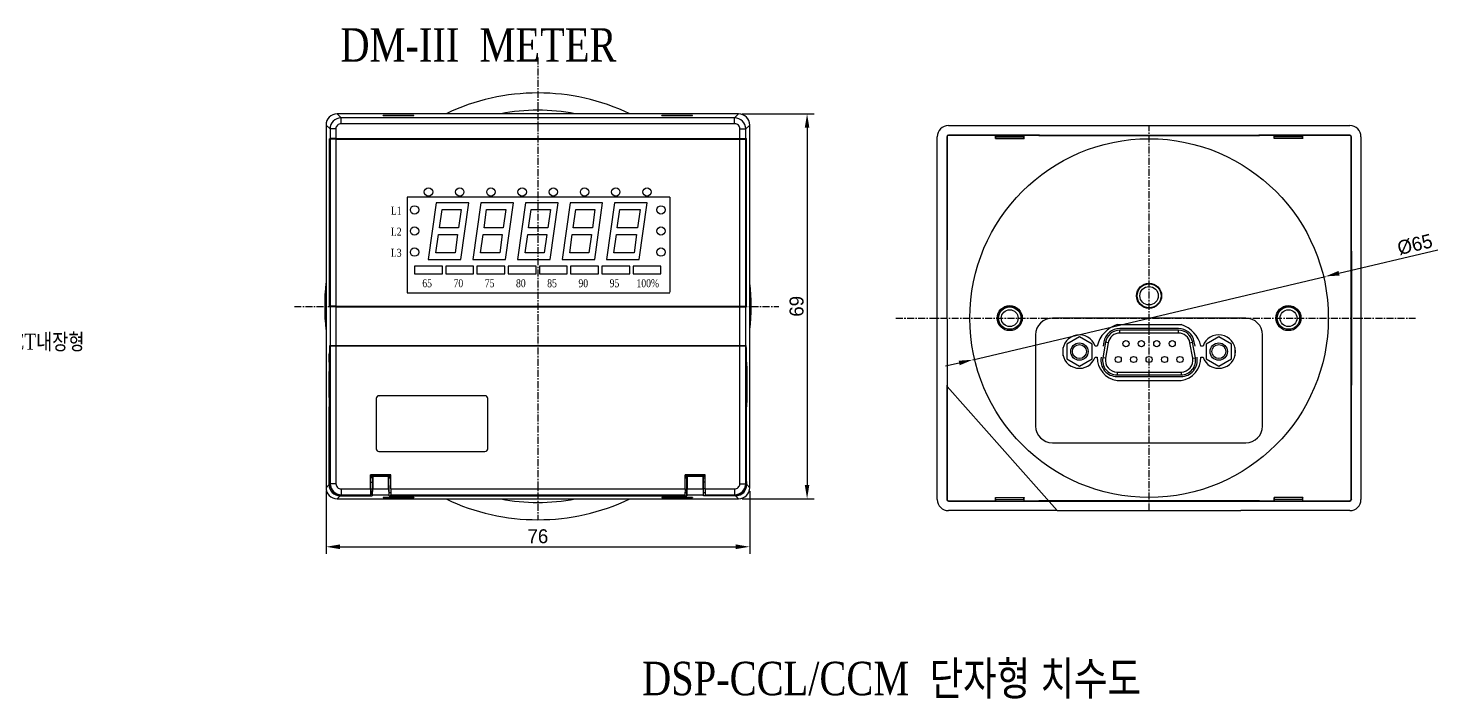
# Model space of a CAD drawing. Header units: millimetres. Extents: x 58 to 898, y 43 to 722.
# Drawn here: x 483.7 to 736.5, y 194.8 to 315 of the extents above; entities that cross this region are included whole.
import ezdxf
from ezdxf.enums import TextEntityAlignment as Align

# ---------------------------------------------------------------- set-up
doc = ezdxf.new("R2010")
doc.units = ezdxf.units.MM
doc.linetypes.add('CENTER', pattern=[2, 1.25, -0.25, 0.25, -0.25])
doc.layers.add('02___PRT_ALL_AXES', color=7, linetype='Continuous')
doc.layers.add('40', color=4, linetype='Continuous')
doc.styles.add('SS', font='batang.ttc', dxfattribs={"width": 0.8})
doc.styles.get("Standard").update_dxf_attribs({"font": 'BareunDotumPro1.ttf'})
doc.dimstyles.new('ISO-25', dxfattribs={"dimtxt": 2.5, "dimasz": 2.5, "dimexe": 1.25, "dimexo": 0.625, "dimtad": 1, "dimtxsty": 'Standard', "dimcen": 2.5, "dimadec": 0, "dimazin": 0, "dimtfac": 1, "dimtmove": 0, "dimatfit": 3, "dimfxl": 0, "dimarcsym": 0})

# ---------------------------------------------------------------- blocks, each defined once
blk = doc.blocks.new('*D159')
at = {"color": 0, "lineweight": -2}
for p, q in [((718.82, 271.08), (736.55, 275.27)), ((653.13, 255.57), (716.39, 270.51)), ((650.69, 254.99), (648.26, 254.42))]:
    blk.add_line(p, q, dxfattribs=at)
at = {"color": 0}
for points in [[(718.73, 271.49), (718.92, 270.67), (716.39, 270.51)], [(650.79, 254.59), (650.6, 255.4), (653.13, 255.57)]]:
    blk.add_solid(points, dxfattribs=at)
at = {"layer": 'Defpoints', "color": 0}
for p in [(716.39, 270.51), (653.13, 255.57)]:
    blk.add_point(p, dxfattribs=at)
at = {"color": 0, "insert": (732.44, 276.22), "char_height": 2.5, "attachment_point": 5, "rotation": 13.2846}
blk.add_mtext('%%c65', dxfattribs=at)
blk = doc.blocks.new('*D163')
at = {"color": 0, "lineweight": -2}
for p, q in [((537.12, 232.02), (537.12, 220.8)), ((613.12, 232.02), (613.12, 220.8)), ((539.62, 222.05), (610.62, 222.05))]:
    blk.add_line(p, q, dxfattribs=at)
at = {"color": 0}
for points in [[(539.62, 222.47), (539.62, 221.63), (537.12, 222.05)], [(610.62, 221.63), (610.62, 222.47), (613.12, 222.05)]]:
    blk.add_solid(points, dxfattribs=at)
at = {"layer": 'Defpoints', "color": 0}
for p in [(537.12, 232.64), (613.12, 232.64), (613.12, 222.05)]:
    blk.add_point(p, dxfattribs=at)
at = {"color": 0, "insert": (575.12, 223.92), "char_height": 2.5, "attachment_point": 5}
blk.add_mtext('76', dxfattribs=at)
blk = doc.blocks.new('*D164')
at = {"color": 0, "lineweight": -2}
for p, q in [((611.75, 299.65), (624.66, 299.65)), ((623.41, 297.15), (623.41, 233.15)), ((611.75, 230.65), (624.66, 230.65))]:
    blk.add_line(p, q, dxfattribs=at)
at = {"color": 0}
for points in [[(623.82, 297.15), (622.99, 297.15), (623.41, 299.65)], [(622.99, 233.15), (623.82, 233.15), (623.41, 230.65)]]:
    blk.add_solid(points, dxfattribs=at)
at = {"layer": 'Defpoints', "color": 0}
for p in [(611.13, 299.65), (611.13, 230.65), (623.41, 230.65)]:
    blk.add_point(p, dxfattribs=at)
at = {"color": 0, "insert": (621.53, 265.15), "char_height": 2.5, "attachment_point": 5, "rotation": 90}
blk.add_mtext('69', dxfattribs=at)

msp = doc.modelspace()

# ---------------------------------------------------------------- linework, layer by layer
at = {"color": 1, "linetype": 'CENTER'}
for p, q in [((575.123, 309.755), (575.123, 226.896)), ((684.757, 228.537), (684.757, 297.537)), ((531.437, 265.146), (618.334, 265.146)), ((639.347, 263.037), (732.547, 263.037))]:
    msp.add_line(p, q, dxfattribs=at)
at = {"color": 7, "linetype": 'Continuous'}
for p, q in [((539.828, 298.939), (539.12, 299.646)), ((611.126, 299.646), (539.12, 299.646)), ((539.828, 297.886), (539.828, 298.939)), ((610.418, 298.939), (539.828, 298.939)), ((547.373, 299.374), (547.373, 299.439)), ((547.373, 299.439), (552.873, 299.439)), ((547.373, 299.374), (552.873, 299.374)), ((552.873, 299.374), (552.873, 299.439)), ((597.373, 299.374), (597.373, 299.439)), ((597.373, 299.439), (602.873, 299.439)), ((597.373, 299.374), (602.873, 299.374)), ((602.873, 299.374), (602.873, 299.439)), ((610.418, 298.939), (611.126, 299.646)), ((610.418, 297.886), (610.418, 298.939)), ((537.123, 297.649), (537.123, 232.643)), ((537.83, 296.941), (537.123, 297.649)), ((537.83, 296.941), (537.83, 295.214)), ((538.883, 296.941), (537.83, 296.941)), ((538.883, 296.941), (538.883, 295.222)), ((610.418, 297.886), (539.828, 297.886)), ((611.363, 295.222), (611.363, 296.941)), ((611.363, 296.941), (612.415, 296.941)), ((612.415, 296.941), (613.123, 297.649)), ((612.415, 295.214), (612.415, 296.941)), ((613.123, 232.643), (613.123, 297.649)), ((648.755, 297.537), (668.292, 297.537)), ((701.223, 297.537), (720.76, 297.537)), ((537.83, 295.214), (537.726, 295.196)), ((537.726, 265.096), (537.726, 295.196)), ((537.726, 295.196), (548.283, 295.196)), ((537.726, 295.146), (537.83, 295.129)), ((537.726, 295.146), (548.373, 295.146)), ((538.883, 295.222), (537.83, 295.214)), ((537.83, 295.129), (537.83, 265.164)), ((538.883, 295.12), (537.83, 295.129)), ((538.883, 295.222), (611.363, 295.222)), ((538.883, 295.12), (538.883, 265.172)), ((538.883, 295.12), (611.363, 295.12)), ((548.283, 295.196), (548.298, 295.204)), ((548.283, 295.196), (548.283, 295.146)), ((548.298, 295.204), (551.948, 295.204)), ((548.373, 295.196), (548.373, 295.146)), ((548.387, 295.196), (548.387, 295.139)), ((548.387, 295.139), (551.859, 295.139)), ((551.859, 295.139), (551.859, 295.196)), ((551.873, 295.146), (551.873, 295.196)), ((551.873, 295.146), (573.373, 295.146)), ((551.963, 295.196), (551.948, 295.204)), ((551.963, 295.196), (551.963, 295.146)), ((551.963, 295.196), (573.283, 295.196)), ((573.283, 295.196), (573.298, 295.204)), ((573.283, 295.196), (573.283, 295.146)), ((573.298, 295.204), (576.948, 295.204)), ((573.373, 295.196), (573.373, 295.146)), ((573.387, 295.196), (573.387, 295.139)), ((573.387, 295.139), (576.859, 295.139)), ((576.859, 295.139), (576.859, 295.204)), ((576.873, 295.146), (576.873, 295.196)), ((576.873, 295.146), (598.373, 295.146)), ((576.963, 295.196), (576.948, 295.204)), ((576.963, 295.196), (576.963, 295.146)), ((576.963, 295.196), (598.283, 295.196)), ((598.283, 295.196), (598.298, 295.204)), ((598.283, 295.196), (598.283, 295.146)), ((598.298, 295.204), (601.948, 295.204)), ((598.373, 295.196), (598.373, 295.146)), ((598.387, 295.196), (598.387, 295.139)), ((598.387, 295.139), (601.859, 295.139)), ((601.859, 295.139), (601.859, 295.204)), ((601.873, 295.146), (601.873, 295.196)), ((601.873, 295.146), (612.52, 295.146)), ((601.963, 295.196), (601.948, 295.204)), ((601.963, 295.196), (601.963, 295.146)), ((601.963, 295.196), (612.52, 295.196)), ((611.363, 295.222), (612.415, 295.214)), ((611.363, 295.12), (612.415, 295.129)), ((611.363, 265.172), (611.363, 295.12)), ((612.415, 295.214), (612.52, 295.196)), ((612.52, 295.146), (612.415, 295.129)), ((612.415, 265.164), (612.415, 295.129)), ((612.52, 265.096), (612.52, 295.196)), ((646.757, 267.211), (646.757, 295.54)), ((648.46, 295.535), (648.46, 275.038)), ((648.535, 295.46), (648.46, 295.535)), ((648.535, 295.535), (648.535, 275.275)), ((648.834, 295.76), (648.759, 295.835)), ((665.09, 295.835), (648.759, 295.835)), ((657.188, 295.76), (648.759, 295.76)), ((657.188, 295.2), (657.188, 295.76)), ((657.223, 295.655), (657.188, 295.76)), ((657.223, 295.375), (657.188, 295.2)), ((657.188, 295.2), (662.327, 295.2)), ((657.223, 295.375), (657.223, 295.655)), ((662.292, 295.628), (657.223, 295.628)), ((657.24, 295.562), (657.223, 295.562)), ((657.223, 295.463), (657.24, 295.55)), ((657.24, 295.55), (657.24, 295.628)), ((657.24, 295.55), (662.275, 295.55)), ((662.275, 295.55), (662.275, 295.628)), ((662.292, 295.562), (662.275, 295.562)), ((662.292, 295.463), (662.275, 295.55)), ((662.292, 295.655), (662.327, 295.76)), ((662.292, 295.375), (662.292, 295.655)), ((662.292, 295.375), (662.327, 295.2)), ((662.327, 295.2), (662.327, 295.76)), ((664.957, 295.76), (662.327, 295.76)), ((720.756, 295.835), (704.424, 295.835)), ((707.188, 295.76), (704.558, 295.76)), ((707.188, 295.2), (707.188, 295.76)), ((707.223, 295.655), (707.188, 295.76)), ((707.223, 295.375), (707.188, 295.2)), ((712.327, 295.2), (707.188, 295.2)), ((707.223, 295.375), (707.223, 295.655)), ((712.292, 295.628), (707.223, 295.628)), ((707.24, 295.562), (707.223, 295.562)), ((707.223, 295.463), (707.24, 295.55)), ((707.24, 295.55), (707.24, 295.628)), ((712.275, 295.55), (707.24, 295.55)), ((712.275, 295.55), (712.275, 295.628)), ((712.292, 295.562), (712.275, 295.562)), ((712.292, 295.463), (712.275, 295.55)), ((712.292, 295.655), (712.327, 295.76)), ((712.292, 295.375), (712.292, 295.655)), ((712.292, 295.375), (712.327, 295.2)), ((720.756, 295.76), (712.327, 295.76)), ((712.327, 295.2), (712.327, 295.76)), ((720.681, 295.76), (720.756, 295.835)), ((720.98, 295.46), (721.055, 295.535)), ((720.98, 275.275), (720.98, 295.535)), ((721.055, 275.038), (721.055, 295.535)), ((722.757, 295.54), (722.757, 267.211)), ((551.669, 284.742), (551.669, 267.896)), ((598.776, 284.742), (551.669, 284.742)), ((598.776, 284.742), (598.776, 267.657)), ((551.669, 267.596), (598.776, 267.596)), ((537.726, 265.146), (537.83, 265.164)), ((537.726, 265.146), (543.623, 265.146)), ((537.83, 265.079), (537.726, 265.096)), ((537.726, 265.096), (543.547, 265.096)), ((538.883, 265.172), (537.83, 265.164)), ((537.83, 265.079), (537.83, 258.146)), ((538.883, 265.07), (537.83, 265.079)), ((538.883, 265.172), (611.363, 265.172)), ((538.883, 265.07), (538.883, 258.146)), ((538.883, 265.07), (611.363, 265.07)), ((543.547, 265.096), (543.547, 265.146)), ((543.547, 265.096), (543.562, 265.089)), ((543.562, 265.089), (546.684, 265.089)), ((543.623, 265.146), (543.624, 265.09)), ((543.637, 265.153), (543.637, 265.096)), ((543.637, 265.153), (546.609, 265.153)), ((546.609, 265.096), (546.609, 265.153)), ((546.623, 265.146), (546.622, 265.09)), ((546.623, 265.146), (573.623, 265.146)), ((546.699, 265.096), (546.684, 265.089)), ((546.699, 265.096), (546.699, 265.146)), ((546.699, 265.096), (573.547, 265.096)), ((573.547, 265.096), (573.547, 265.146)), ((573.547, 265.096), (573.562, 265.089)), ((573.562, 265.089), (576.684, 265.089)), ((573.624, 265.09), (573.623, 265.146)), ((573.637, 265.153), (573.637, 265.089)), ((573.637, 265.153), (576.609, 265.153)), ((576.609, 265.096), (576.609, 265.153)), ((576.623, 265.146), (576.622, 265.09)), ((576.623, 265.146), (603.623, 265.146)), ((576.699, 265.096), (576.684, 265.089)), ((576.699, 265.096), (576.699, 265.146)), ((576.699, 265.096), (603.547, 265.096)), ((603.547, 265.096), (603.547, 265.146)), ((603.547, 265.096), (603.562, 265.089)), ((603.562, 265.089), (606.684, 265.089)), ((603.624, 265.09), (603.623, 265.146)), ((603.637, 265.153), (606.609, 265.153)), ((603.637, 265.153), (603.637, 265.089)), ((606.609, 265.096), (606.609, 265.153)), ((606.622, 265.09), (606.623, 265.146)), ((606.623, 265.146), (612.52, 265.146)), ((606.699, 265.096), (606.684, 265.089)), ((606.699, 265.096), (606.699, 265.146)), ((606.699, 265.096), (612.52, 265.096)), ((611.363, 265.172), (612.415, 265.164)), ((611.363, 265.07), (612.415, 265.079)), ((611.363, 258.146), (611.363, 265.07)), ((612.52, 265.146), (612.415, 265.164)), ((612.415, 265.079), (612.52, 265.096)), ((612.415, 258.146), (612.415, 265.079)), ((702.107, 263.037), (667.407, 263.037)), ((690.014, 261.167), (679.501, 261.167)), ((690.014, 260.867), (679.501, 260.867)), ((679.501, 260.367), (679.501, 260.867)), ((690.014, 260.367), (690.014, 260.867)), ((537.788, 258.146), (612.457, 258.146)), ((537.805, 258.013), (537.851, 258.029)), ((537.851, 258.029), (538.904, 258.046)), ((537.851, 258.029), (537.851, 233.351)), ((538.904, 258.046), (538.904, 233.351)), ((538.904, 258.046), (611.342, 258.046)), ((539.476, 258.12), (539.476, 258.046)), ((539.776, 258.146), (539.776, 258.046)), ((610.47, 258.046), (610.47, 258.146)), ((610.77, 258.046), (610.77, 258.12)), ((611.342, 258.046), (612.394, 258.029)), ((611.342, 233.351), (611.342, 258.046)), ((612.44, 258.013), (612.394, 258.029)), ((612.394, 233.351), (612.394, 258.029)), ((646.757, 230.534), (646.757, 258.863)), ((664.407, 260.037), (664.407, 243.687)), ((672.257, 259.662), (669.984, 258.35)), ((669.984, 258.35), (669.984, 255.725)), ((674.531, 258.35), (672.257, 259.662)), ((674.531, 255.725), (674.531, 258.35)), ((676.941, 258.719), (676.447, 255.919)), ((676.645, 258.771), (676.516, 258.037)), ((677.433, 258.632), (676.939, 255.832)), ((677.433, 258.632), (676.941, 258.719)), ((690.014, 260.367), (679.501, 260.367)), ((692.082, 258.632), (692.574, 258.719)), ((692.576, 255.832), (692.082, 258.632)), ((693.068, 255.919), (692.574, 258.719)), ((692.999, 258.037), (692.87, 258.771)), ((697.257, 259.662), (694.984, 258.35)), ((694.984, 258.35), (694.984, 255.725)), ((699.531, 258.35), (697.257, 259.662)), ((699.531, 255.725), (699.531, 258.35)), ((705.107, 243.687), (705.107, 260.037)), ((722.757, 258.863), (722.757, 230.534)), ((537.705, 255.146), (537.705, 256.546)), ((537.705, 256.546), (537.728, 256.546)), ((537.728, 256.514), (537.728, 233.228)), ((612.518, 256.546), (612.541, 256.546)), ((612.518, 233.228), (612.518, 256.514)), ((612.541, 255.146), (612.541, 256.546)), ((669.984, 255.725), (672.257, 254.412)), ((672.257, 254.412), (674.531, 255.725)), ((676.163, 256.037), (676.152, 255.971)), ((676.939, 255.832), (676.447, 255.919)), ((692.576, 255.832), (693.068, 255.919)), ((694.984, 255.725), (697.257, 254.412)), ((697.257, 254.412), (699.531, 255.725)), ((679.007, 253.367), (690.507, 253.367)), ((679.007, 253.367), (679.007, 252.867)), ((679.007, 252.867), (690.507, 252.867)), ((690.507, 253.367), (690.507, 252.867)), ((648.46, 251.036), (648.46, 230.539)), ((648.535, 250.8), (648.535, 230.539)), ((679.007, 252.567), (690.507, 252.567)), ((720.98, 230.539), (720.98, 250.8)), ((721.055, 230.539), (721.055, 251.036)), ((546.118, 248.631), (546.123, 248.625)), ((546.118, 248.631), (546.118, 239.62)), ((546.123, 248.625), (546.123, 239.625)), ((546.618, 249.131), (546.623, 249.125)), ((565.628, 249.131), (546.618, 249.131)), ((565.623, 249.125), (546.623, 249.125)), ((565.628, 249.131), (565.623, 249.125)), ((566.128, 248.631), (566.123, 248.625)), ((566.123, 239.625), (566.123, 248.625)), ((566.128, 239.62), (566.128, 248.631)), ((537.705, 234.639), (537.705, 247.146)), ((612.541, 234.639), (612.541, 247.146)), ((667.407, 240.687), (702.107, 240.687)), ((546.118, 239.62), (546.123, 239.625)), ((546.618, 239.12), (546.623, 239.125)), ((546.618, 239.12), (565.628, 239.12)), ((546.623, 239.125), (565.623, 239.125)), ((565.628, 239.12), (565.623, 239.125)), ((566.128, 239.62), (566.123, 239.625)), ((537.67, 233.19), (537.123, 232.643)), ((537.67, 233.19), (537.685, 234.397)), ((537.685, 234.397), (537.705, 234.639)), ((537.728, 234.397), (537.685, 234.397)), ((537.705, 234.639), (537.728, 234.639)), ((537.851, 233.351), (537.728, 233.228)), ((538.904, 233.351), (537.851, 233.351)), ((545.123, 232.406), (545.123, 234.933)), ((548.723, 234.933), (545.123, 234.933)), ((545.123, 234.779), (545.463, 234.779)), ((545.44, 234.733), (545.123, 234.733)), ((545.123, 234.639), (545.44, 234.639)), ((545.434, 234.397), (545.123, 234.397)), ((545.123, 233.633), (545.468, 233.633)), ((545.431, 233.633), (545.434, 234.397)), ((545.434, 234.397), (545.44, 234.639)), ((545.44, 234.733), (545.463, 234.779)), ((545.44, 234.639), (545.44, 234.733)), ((545.468, 234.933), (545.468, 234.687)), ((545.468, 234.687), (545.5, 234.656)), ((548.377, 234.687), (545.468, 234.687)), ((545.5, 234.656), (545.5, 232.406)), ((548.346, 234.656), (545.5, 234.656)), ((548.377, 234.687), (548.346, 234.656)), ((548.346, 232.406), (548.346, 234.656)), ((548.377, 234.687), (548.377, 234.933)), ((548.405, 234.733), (548.382, 234.779)), ((548.382, 234.779), (548.723, 234.779)), ((548.405, 234.733), (548.405, 234.639)), ((548.723, 234.733), (548.405, 234.733)), ((548.412, 234.397), (548.405, 234.639)), ((548.405, 234.639), (548.723, 234.639)), ((548.423, 231.786), (548.412, 234.397)), ((548.412, 234.397), (548.723, 234.397)), ((548.723, 232.406), (548.723, 234.933)), ((605.123, 234.933), (601.523, 234.933)), ((601.523, 232.406), (601.523, 234.933)), ((601.523, 234.779), (601.863, 234.779)), ((601.84, 234.733), (601.523, 234.733)), ((601.523, 234.639), (601.84, 234.639)), ((601.523, 234.397), (601.834, 234.397)), ((601.823, 231.786), (601.834, 234.397)), ((601.834, 234.397), (601.84, 234.639)), ((601.84, 234.733), (601.863, 234.779)), ((601.84, 234.639), (601.84, 234.733)), ((601.868, 234.933), (601.868, 234.687)), ((604.777, 234.687), (601.868, 234.687)), ((601.868, 234.687), (601.9, 234.656)), ((604.746, 234.656), (601.9, 234.656)), ((601.9, 234.656), (601.9, 232.406)), ((604.777, 234.687), (604.746, 234.656)), ((604.746, 232.406), (604.746, 234.656)), ((604.777, 234.687), (604.777, 234.933)), ((605.123, 233.633), (604.777, 233.633)), ((604.782, 234.779), (605.123, 234.779)), ((604.805, 234.733), (604.782, 234.779)), ((605.123, 234.733), (604.805, 234.733)), ((604.805, 234.733), (604.805, 234.639)), ((605.123, 234.639), (604.805, 234.639)), ((604.812, 234.397), (604.805, 234.639)), ((604.812, 234.397), (605.123, 234.397)), ((604.815, 233.633), (604.812, 234.397)), ((605.123, 232.406), (605.123, 234.933)), ((611.342, 233.351), (612.394, 233.351)), ((612.394, 233.351), (612.518, 233.228)), ((612.541, 234.639), (612.518, 234.639)), ((612.518, 234.397), (612.561, 234.397)), ((612.561, 234.397), (612.541, 234.639)), ((612.576, 233.19), (612.561, 234.397)), ((612.576, 233.19), (613.123, 232.643)), ((538.388, 231.786), (538.212, 231.786)), ((539.649, 231.176), (539.12, 230.646)), ((539.12, 230.646), (611.126, 230.646)), ((539.649, 231.176), (545.423, 231.176)), ((539.714, 231.311), (539.808, 231.313)), ((539.849, 231.354), (539.808, 231.313)), ((539.808, 231.313), (545.092, 231.313)), ((539.808, 231.311), (545.091, 231.311)), ((539.849, 232.406), (539.849, 231.354)), ((539.849, 232.406), (545.123, 232.406)), ((539.849, 231.354), (545.105, 231.354)), ((545.092, 231.313), (545.091, 231.311)), ((545.092, 231.313), (545.105, 231.354)), ((545.123, 232.406), (545.105, 231.354)), ((545.423, 231.786), (545.113, 231.786)), ((545.123, 232.433), (545.468, 232.433)), ((545.423, 231.786), (545.426, 232.433)), ((545.423, 231.176), (545.423, 231.786)), ((545.482, 231.354), (545.423, 231.176)), ((545.482, 231.354), (545.5, 232.406)), ((545.482, 231.354), (548.363, 231.354)), ((545.5, 232.406), (548.346, 232.406)), ((547.373, 230.919), (552.873, 230.919)), ((547.373, 230.919), (547.373, 230.853)), ((547.373, 230.853), (552.873, 230.853)), ((548.346, 232.406), (548.363, 231.354)), ((548.423, 231.176), (548.363, 231.354)), ((548.423, 231.786), (548.733, 231.786)), ((548.423, 231.176), (548.423, 231.786)), ((548.423, 231.176), (601.823, 231.176)), ((548.723, 232.406), (601.523, 232.406)), ((548.723, 232.406), (548.74, 231.354)), ((548.754, 231.313), (548.74, 231.354)), ((548.74, 231.354), (601.505, 231.354)), ((548.754, 231.313), (548.755, 231.311)), ((548.754, 231.313), (601.492, 231.313)), ((548.755, 231.311), (601.491, 231.311)), ((552.873, 230.919), (552.873, 230.853)), ((597.373, 230.919), (602.873, 230.919)), ((597.373, 230.919), (597.373, 230.853)), ((597.373, 230.853), (602.873, 230.853)), ((601.492, 231.313), (601.491, 231.311)), ((601.505, 231.354), (601.492, 231.313)), ((601.523, 232.406), (601.505, 231.354)), ((601.513, 231.786), (601.823, 231.786)), ((601.823, 231.176), (601.823, 231.786)), ((601.882, 231.354), (601.823, 231.176)), ((601.882, 231.354), (601.9, 232.406)), ((601.882, 231.354), (604.763, 231.354)), ((601.9, 232.406), (604.746, 232.406)), ((602.873, 230.919), (602.873, 230.853)), ((604.746, 232.406), (604.763, 231.354)), ((604.823, 231.176), (604.763, 231.354)), ((605.123, 232.433), (604.777, 232.433)), ((604.823, 231.786), (604.82, 232.433)), ((604.823, 231.786), (605.133, 231.786)), ((604.823, 231.176), (604.823, 231.786)), ((610.596, 231.176), (604.823, 231.176)), ((605.123, 232.406), (610.397, 232.406)), ((605.123, 232.406), (605.14, 231.354)), ((605.14, 231.354), (610.397, 231.354)), ((605.14, 231.354), (605.154, 231.313)), ((605.154, 231.313), (610.438, 231.313)), ((605.154, 231.313), (605.155, 231.311)), ((605.155, 231.311), (610.438, 231.311)), ((610.397, 232.406), (610.397, 231.354)), ((610.397, 231.354), (610.438, 231.313)), ((610.438, 231.313), (610.532, 231.311)), ((610.596, 231.176), (611.126, 230.646)), ((611.858, 231.786), (612.034, 231.786)), ((648.535, 230.614), (648.46, 230.539)), ((648.759, 230.314), (657.188, 230.314)), ((648.834, 230.314), (648.759, 230.239)), ((648.759, 230.239), (665.09, 230.239)), ((657.188, 230.874), (662.327, 230.874)), ((657.188, 230.874), (657.223, 230.699)), ((657.188, 230.314), (657.188, 230.874)), ((657.223, 230.419), (657.188, 230.314)), ((657.223, 230.419), (657.223, 230.699)), ((657.223, 230.612), (657.24, 230.524)), ((657.24, 230.512), (657.223, 230.512)), ((662.292, 230.446), (657.223, 230.446)), ((657.24, 230.524), (662.275, 230.524)), ((657.24, 230.446), (657.24, 230.524)), ((662.292, 230.612), (662.275, 230.524)), ((662.275, 230.446), (662.275, 230.524)), ((662.292, 230.512), (662.275, 230.512)), ((662.327, 230.874), (662.292, 230.699)), ((662.292, 230.419), (662.292, 230.699)), ((662.292, 230.419), (662.327, 230.314)), ((662.327, 230.314), (662.327, 230.874)), ((662.327, 230.314), (664.957, 230.314)), ((704.424, 230.239), (720.756, 230.239)), ((704.558, 230.314), (707.188, 230.314)), ((712.327, 230.874), (707.188, 230.874)), ((707.188, 230.874), (707.223, 230.699)), ((707.188, 230.314), (707.188, 230.874)), ((707.223, 230.419), (707.188, 230.314)), ((707.223, 230.419), (707.223, 230.699)), ((707.223, 230.612), (707.24, 230.524)), ((707.24, 230.512), (707.223, 230.512)), ((712.292, 230.446), (707.223, 230.446)), ((712.275, 230.524), (707.24, 230.524)), ((707.24, 230.446), (707.24, 230.524)), ((712.292, 230.612), (712.275, 230.524)), ((712.275, 230.446), (712.275, 230.524)), ((712.292, 230.512), (712.275, 230.512)), ((712.327, 230.874), (712.292, 230.699)), ((712.292, 230.419), (712.292, 230.699)), ((712.292, 230.419), (712.327, 230.314)), ((712.327, 230.314), (712.327, 230.874)), ((712.327, 230.314), (720.756, 230.314)), ((720.681, 230.314), (720.756, 230.239)), ((720.98, 230.614), (721.055, 230.539)), ((668.292, 228.537), (648.755, 228.537)), ((720.76, 228.537), (701.223, 228.537))]:
    msp.add_line(p, q, dxfattribs=at)
for p, q in [((668.292, 297.537), (701.223, 297.537)), ((664.957, 295.76), (704.558, 295.76)), ((665.09, 295.835), (704.424, 295.835)), ((648.46, 275.038), (648.535, 250.8)), ((720.98, 250.8), (720.98, 275.275)), ((721.055, 275.038), (721.055, 251.036)), ((551.669, 267.896), (551.669, 267.596)), ((646.757, 258.863), (646.757, 267.211)), ((722.757, 267.211), (722.757, 258.863)), ((648.535, 250.8), (668.292, 228.537)), ((704.558, 230.314), (664.957, 230.314)), ((665.09, 230.239), (704.424, 230.239)), ((668.292, 228.537), (701.223, 228.537))]:
    msp.add_line(p, q)
at = {"color": 1, "linetype": 'Continuous'}
for p, q in [((679.007, 261.867), (690.507, 261.867)), ((675.457, 258.037), (675.086, 258.037)), ((694.429, 258.037), (694.057, 258.037)), ((675.086, 256.037), (675.457, 256.037)), ((693.363, 255.971), (693.352, 256.037)), ((694.057, 256.037), (694.429, 256.037)), ((679.007, 251.867), (690.507, 251.867))]:
    msp.add_line(p, q, dxfattribs=at)
at = {"color": 7, "linetype": 'Continuous'}
for centre, radius in [((684.757, 263.037), 32.15), ((684.757, 267.037), 2.15), ((684.757, 267.037), 1.65), ((659.757, 263.037), 2.052), ((659.757, 263.037), 2.009), ((659.757, 263.037), 1.509), ((709.757, 263.037), 2.052), ((709.757, 263.037), 2.009), ((709.757, 263.037), 1.509), ((672.257, 257.037), 1.55), ((672.257, 257.037), 1.25), ((680.607, 258.457), 0.55), ((683.377, 258.457), 0.55), ((686.137, 258.457), 0.55), ((688.907, 258.457), 0.55), ((697.257, 257.037), 1.55), ((697.257, 257.037), 1.25), ((679.217, 255.617), 0.55), ((681.987, 255.617), 0.55), ((684.757, 255.617), 0.55), ((687.527, 255.617), 0.55), ((690.297, 255.617), 0.55)]:
    msp.add_circle(centre, radius, dxfattribs=at)
for centre, radius, start, end in [((539.831, 296.938), 2, 90.08421, 179.91579), ((575.123, 265.146), 35.15, 79.07725, 100.92275), ((610.415, 296.938), 2, 0.08421, 89.91579), ((648.759, 295.535), 0.225, 89.98645, 180.01355), ((720.756, 295.535), 0.225, 359.98645, 90.01355), ((667.407, 260.037), 3, 90, 180), ((702.107, 260.037), 3, 0, 90), ((679.501, 258.267), 2.9, 90, 170), ((679.501, 258.267), 2.6, 90, 170), ((690.014, 258.267), 2.9, 10, 90), ((690.014, 258.267), 2.6, 10, 90), ((679.501, 258.267), 2.1, 90, 170), ((690.014, 258.267), 2.1, 10, 90), ((679.007, 255.467), 2.9, 170, 270), ((679.007, 255.467), 2.6, 170, 270), ((679.007, 255.467), 2.1, 170, 270), ((690.507, 255.467), 2.6, 270, 10), ((690.507, 255.467), 2.1, 270, 10), ((526.74, 251.188), 11.657, 19.4695, 19.85245), ((623.505, 251.188), 11.657, 160.14755, 160.5305), ((526.747, 251.102), 11.65, 340.14755, 340.53109), ((623.498, 251.102), 11.65, 199.46891, 199.85245), ((667.407, 243.687), 3, 180, 270), ((702.107, 243.687), 3, 270, 0), ((539.852, 233.354), 2, 180.08421, 269.91579), ((610.394, 233.354), 2, 270.08421, 359.91579), ((575.123, 265.146), 35.15, 259.07725, 280.92275), ((648.759, 230.539), 0.225, 179.98645, 270.01355), ((720.756, 230.539), 0.225, 269.98645, 0.01355)]:
    msp.add_arc(centre, radius, start, end, dxfattribs=at)
at = {"color": 1, "linetype": 'Continuous'}
for centre, radius, start, end in [((680.669, 256.767), 5.364, 108.04142, 166.30414), ((688.846, 256.767), 5.364, 13.69586, 71.95858), ((672.257, 257.037), 3, 19.47122, 340.52878), ((697.257, 257.037), 3, 199.47122, 160.52878), ((679.594, 255.962), 4.137, 178.96339, 261.85337), ((689.921, 255.962), 4.137, 278.14663, 1.03661)]:
    msp.add_arc(centre, radius, start, end, dxfattribs=at)
at = {"color": 0, "linetype": 'Continuous'}
msp.add_arc((690.507, 255.467), 2.9, 270, 10, dxfattribs=at)
at = {"color": 7, "linetype": 'Continuous'}
for centre, major_axis, ratio, start_param, end_param in [((539.126, 297.643), (1.418, -1.418), 0.9972647, 2.357564, 3.9256213), ((611.12, 297.643), (1.418, 1.418), 0.9972647, -0.7840286, 0.7840286), ((648.76, 295.534), (1.418, -1.418), 0.9972647, 2.357564, 3.9256213), ((720.755, 295.534), (-1.418, -1.418), 0.9972647, 2.357564, 3.9256213), ((648.76, 295.534), (0.213, -0.213), 0.9972647, 8.6407493, 10.2088066), ((720.755, 295.534), (-0.213, -0.213), 0.9972647, 8.6407493, 10.2088066), ((537.788, 256.546), (0, 1.6), 0.0524078, 0, 1.5707963), ((537.807, 256.514), (0, 1.5), 0.0524078, 6.3006386, 7.8539816), ((539.486, 256.546), (0, 1.6), 0.0349208, 0.1819588, 0.3537786), ((610.759, 256.546), (0, 1.6), 0.0349208, -0.3537841, -0.1819588), ((612.439, 256.514), (0, 1.5), 0.0524078, -1.5707963, -0.0174533), ((612.457, 256.546), (0, 1.6), 0.0524078, -1.5707963, 0), ((546.618, 248.63), (0.354, -0.354), 0.9996955, 2.3563468, 3.9268385), ((546.623, 248.625), (0.354, -0.354), 0.9996955, 2.3563468, 3.9268385), ((565.623, 248.625), (-0.354, -0.354), 0.9996955, 2.3563468, 3.9268385), ((565.628, 248.63), (0.354, 0.354), 0.9996955, -0.7852459, 0.7852459), ((546.618, 239.62), (0.354, 0.354), 0.9996955, 2.3563468, 3.9268385), ((546.623, 239.625), (0.354, 0.354), 0.9996955, 2.3563468, 3.9268385), ((565.623, 239.625), (-0.354, 0.354), 0.9996955, 2.3563468, 3.9268385), ((565.628, 239.62), (-0.354, 0.354), 0.9996955, -3.9268385, -2.3563468), ((539.126, 232.649), (1.418, 1.418), 0.9972647, -3.9256213, -2.357564), ((539.673, 233.196), (0.876, 1.838), 0.9802708, -4.2724963, -3.506276), ((539.731, 233.233), (1.418, 1.418), 0.9972647, 2.357564, 2.5671651), ((545.468, 233.033), (0, 0.7), 0.0174551, -3.6798354, 0.5382428), ((545.463, 235.078), (0, 0.3), 0.0174551, -3.1066861, -2.0799773), ((548.383, 235.078), (0, 0.3), 0.0174551, -4.203208, -3.1764992), ((601.863, 235.078), (0, 0.3), 0.0174551, -3.1066861, -2.0799773), ((604.777, 233.033), (0, 0.7), 0.0174551, -0.5382428, 3.6798354), ((604.783, 235.078), (0, 0.3), 0.0174551, -4.203208, -3.1764992), ((611.12, 232.649), (1.418, -1.418), 0.9972647, -0.7840286, 0.7840286), ((610.573, 233.196), (-0.876, 1.838), 0.9802708, -2.7769093, -2.010689), ((610.515, 233.233), (-1.418, 1.418), 0.9972647, -2.5671651, -2.357564), ((539.655, 233.178), (1.418, 1.418), 0.9972647, -3.159401, -2.357564), ((610.591, 233.178), (1.418, -1.418), 0.9972647, -0.7840286, 0.0178083), ((648.76, 230.54), (1.418, 1.418), 0.9972647, 2.357564, 3.9256213), ((648.76, 230.54), (0.213, 0.213), 0.9972647, 8.6407493, 10.2088066), ((720.755, 230.54), (-0.213, 0.213), 0.9972647, 8.6407493, 10.2088066), ((720.755, 230.54), (-1.418, 1.418), 0.9972647, 2.357564, 3.9256213)]:
    msp.add_ellipse(centre, major_axis=major_axis, ratio=ratio, start_param=start_param, end_param=end_param, dxfattribs=at)
for points, knots in [([(539.828, 297.886), (539.705, 297.887), (539.456, 297.837), (539.142, 297.627), (538.932, 297.313), (538.882, 297.064), (538.883, 296.941)], [0, 0, 0, 0, 0.2502191, 0.500153, 0.7500302, 1, 1, 1, 1]), ([(611.363, 296.941), (611.363, 297.064), (611.314, 297.313), (611.104, 297.627), (610.789, 297.837), (610.541, 297.887), (610.418, 297.886)], [0, 0, 0, 0, 0.2502191, 0.500153, 0.7500302, 1, 1, 1, 1]), ([(537.705, 255.146), (537.676, 254.525), (537.638, 253.192), (537.619, 251.146), (537.638, 249.1), (537.676, 247.767), (537.705, 247.146)], [0, 0, 0, 0, 0.2329971, 0.500001, 0.7670065, 1, 1, 1, 1]), ([(612.541, 255.146), (612.569, 254.525), (612.608, 253.192), (612.626, 251.146), (612.608, 249.1), (612.569, 247.767), (612.541, 247.146)], [0, 0, 0, 0, 0.2329971, 0.500001, 0.7670065, 1, 1, 1, 1]), ([(537.772, 232.811), (537.799, 232.686), (537.877, 232.445), (538.061, 232.124), (538.29, 231.859), (538.629, 231.587), (539.105, 231.367), (539.514, 231.311), (539.713, 231.311)], [0, 0, 0, 0, 0.1453169, 0.2844545, 0.4157128, 0.5400544, 0.7741645, 1, 1, 1, 1]), ([(538.904, 233.351), (538.903, 233.228), (538.953, 232.979), (539.163, 232.665), (539.477, 232.455), (539.726, 232.406), (539.849, 232.406)], [0, 0, 0, 0, 0.2502193, 0.5001512, 0.7500273, 1, 1, 1, 1]), ([(610.397, 232.406), (610.52, 232.406), (610.769, 232.456), (611.083, 232.666), (611.293, 232.98), (611.342, 233.228), (611.342, 233.351)], [0, 0, 0, 0, 0.2502193, 0.5001512, 0.7500273, 1, 1, 1, 1]), ([(610.532, 231.311), (610.732, 231.311), (611.14, 231.367), (611.617, 231.587), (611.955, 231.859), (612.185, 232.124), (612.369, 232.445), (612.447, 232.686), (612.474, 232.811)], [0, 0, 0, 0, 0.2258312, 0.4599354, 0.5842729, 0.7155252, 0.8546651, 1, 1, 1, 1])]:
    msp.add_open_spline(points, degree=3, knots=knots, dxfattribs=at)
at = {"layer": '02___PRT_ALL_AXES', "color": 7, "linetype": 'Continuous'}
for p, q in [((556.883, 283.726), (555.455, 273.566)), ((562.74, 283.726), (556.883, 283.726)), ((561.312, 273.566), (562.74, 283.726)), ((564.883, 283.726), (563.455, 273.566)), ((570.74, 283.726), (564.883, 283.726)), ((569.312, 273.566), (570.74, 283.726)), ((572.883, 283.726), (571.455, 273.566)), ((578.74, 283.726), (572.883, 283.726)), ((577.312, 273.566), (578.74, 283.726)), ((580.883, 283.726), (579.455, 273.566)), ((586.74, 283.726), (580.883, 283.726)), ((585.312, 273.566), (586.74, 283.726)), ((588.883, 283.726), (587.455, 273.566)), ((594.74, 283.726), (588.883, 283.726)), ((593.312, 273.566), (594.74, 283.726)), ((557.465, 279.246), (557.926, 282.526)), ((557.926, 282.526), (561.36, 282.526)), ((561.36, 282.526), (560.899, 279.246)), ((565.465, 279.246), (565.926, 282.526)), ((565.926, 282.526), (569.36, 282.526)), ((569.36, 282.526), (568.899, 279.246)), ((573.465, 279.246), (573.926, 282.526)), ((573.926, 282.526), (577.36, 282.526)), ((577.36, 282.526), (576.899, 279.246)), ((581.465, 279.246), (581.926, 282.526)), ((581.926, 282.526), (585.36, 282.526)), ((585.36, 282.526), (584.899, 279.246)), ((589.364, 279.246), (589.825, 282.526)), ((589.825, 282.526), (593.461, 282.526)), ((593.461, 282.526), (593, 279.246)), ((560.899, 279.246), (557.465, 279.246)), ((568.899, 279.246), (565.465, 279.246)), ((576.899, 279.246), (573.465, 279.246)), ((584.899, 279.246), (581.465, 279.246)), ((593, 279.246), (589.364, 279.246)), ((556.836, 274.766), (557.297, 278.046)), ((557.297, 278.046), (560.73, 278.046)), ((560.73, 278.046), (560.269, 274.766)), ((564.836, 274.766), (565.297, 278.046)), ((565.297, 278.046), (568.73, 278.046)), ((568.73, 278.046), (568.269, 274.766)), ((572.836, 274.766), (573.297, 278.046)), ((573.297, 278.046), (576.73, 278.046)), ((576.73, 278.046), (576.269, 274.766)), ((580.836, 274.766), (581.297, 278.046)), ((581.297, 278.046), (584.73, 278.046)), ((584.73, 278.046), (584.269, 274.766)), ((588.735, 274.766), (589.196, 278.046)), ((589.196, 278.046), (592.831, 278.046)), ((592.831, 278.046), (592.37, 274.766)), ((555.455, 273.566), (561.312, 273.566)), ((560.269, 274.766), (556.836, 274.766)), ((563.455, 273.566), (569.312, 273.566)), ((568.269, 274.766), (564.836, 274.766)), ((571.455, 273.566), (577.312, 273.566)), ((576.269, 274.766), (572.836, 274.766)), ((579.455, 273.566), (585.312, 273.566)), ((584.269, 274.766), (580.836, 274.766)), ((587.455, 273.566), (593.312, 273.566)), ((592.37, 274.766), (588.735, 274.766)), ((552.998, 272.346), (552.998, 270.946)), ((557.998, 272.346), (552.998, 272.346)), ((552.998, 270.946), (557.998, 270.946)), ((557.998, 270.946), (557.998, 272.346)), ((558.598, 272.346), (558.598, 270.946)), ((563.598, 272.346), (558.598, 272.346)), ((558.598, 270.946), (563.598, 270.946)), ((563.598, 270.946), (563.598, 272.346)), ((564.198, 272.346), (564.198, 270.946)), ((569.198, 272.346), (564.198, 272.346)), ((564.198, 270.946), (569.198, 270.946)), ((569.198, 270.946), (569.198, 272.346)), ((569.798, 272.346), (569.798, 270.946)), ((574.798, 272.346), (569.798, 272.346)), ((569.798, 270.946), (574.798, 270.946)), ((574.798, 270.946), (574.798, 272.346)), ((575.398, 272.346), (575.398, 270.946)), ((580.398, 272.346), (575.398, 272.346)), ((575.398, 270.946), (580.398, 270.946)), ((580.398, 270.946), (580.398, 272.346)), ((580.998, 272.346), (580.998, 270.946)), ((585.998, 272.346), (580.998, 272.346)), ((580.998, 270.946), (585.998, 270.946)), ((585.998, 270.946), (585.998, 272.346)), ((586.598, 272.346), (586.598, 270.946)), ((591.598, 272.346), (586.598, 272.346)), ((586.598, 270.946), (591.598, 270.946)), ((591.598, 270.946), (591.598, 272.346)), ((597.198, 272.346), (592.198, 272.346)), ((592.198, 272.346), (592.198, 270.946)), ((592.198, 270.946), (597.198, 270.946)), ((597.198, 270.946), (597.198, 272.346)), ((669.352, 256.29), (669.352, 257.784)), ((700.162, 257.784), (700.162, 256.29))]:
    msp.add_line(p, q, dxfattribs=at)
for centre, radius in [((555.498, 285.646), 0.75), ((561.098, 285.646), 0.75), ((566.698, 285.646), 0.75), ((572.298, 285.646), 0.75), ((577.898, 285.646), 0.75), ((583.498, 285.646), 0.75), ((589.098, 285.646), 0.75), ((594.698, 285.646), 0.75), ((552.998, 282.426), 0.75), ((597.198, 282.426), 0.75), ((552.998, 278.646), 0.75), ((597.198, 278.646), 0.75), ((552.998, 274.866), 0.75), ((597.198, 274.866), 0.75), ((684.757, 267.037), 2.25), ((659.757, 263.037), 2.25), ((709.757, 263.037), 2.25)]:
    msp.add_circle(centre, radius, dxfattribs=at)
for start, end in [(64.485, 115.515), (173.7303, 186.2697), (353.7303, 6.2697), (244.485, 295.515)]:
    msp.add_arc((575.123, 265.146), 38.25, start, end, dxfattribs=at)

# ---------------------------------------------------------------- texts
at = {"color": 0, "style": 'SS', "width": 0.8}
for s, p in [('DM-III  METER', (539.686, 308.997)), ('DSP-CCL/CCM  단자형 치수도', (593.804, 195.442))]:
    msp.add_text(s, height=6, dxfattribs=at).set_placement(p)
at = {"lineweight": 18, "insert": (432.031, 260.244), "char_height": 2.88, "width": 69.37651, "attachment_point": 1, "style": 'SS'}
msp.add_mtext('ZCT 연결 : Z1,Z2표식이 없는경우 ZCT내장형', dxfattribs=at)
at = {"layer": '40', "color": 0, "style": 'SS', "width": 0.8}
for s, p in [('L1', (549.709, 281.584)), ('L2', (549.709, 277.804)), ('L3', (549.709, 274.024)), ('65', (555.26, 268.574)), ('70', (560.86, 268.574)), ('75', (566.46, 268.574)), ('80', (572.06, 268.574)), ('85', (577.66, 268.574)), ('90', (583.26, 268.574)), ('95', (588.86, 268.574)), ('100%%%', (594.828, 268.574))]:
    msp.add_text(s, height=1.4352, dxfattribs=at).set_placement(p, align=Align.CENTER)

# ---------------------------------------------------------------- dimensions: what is measured, and where the dimension line sits
dim = msp.add_linear_dim(base=(623.406, 230.646), p1=(611.126, 299.646), p2=(611.126, 230.646), angle=90, dimstyle='ISO-25')
dim.commit()
dim.dimension.update_dxf_attribs({"geometry": '*D164', "text_midpoint": (621.531, 265.146)})
dim = msp.add_diameter_dim_2p(p1=(653.127, 255.569), p2=(716.388, 270.505), dimstyle='ISO-25', override={"dimfxl": 3})
dim.commit()
dim.dimension.update_dxf_attribs({"geometry": '*D159', "text_midpoint": (732.869, 274.397), "dimtype": 163})
dim = msp.add_linear_dim(base=(613.123, 222.049), p1=(537.123, 232.643), p2=(613.123, 232.643), dimstyle='ISO-25')
dim.commit()
dim.dimension.update_dxf_attribs({"geometry": '*D163', "text_midpoint": (575.123, 223.924)})

doc.saveas('drawing.dxf')
